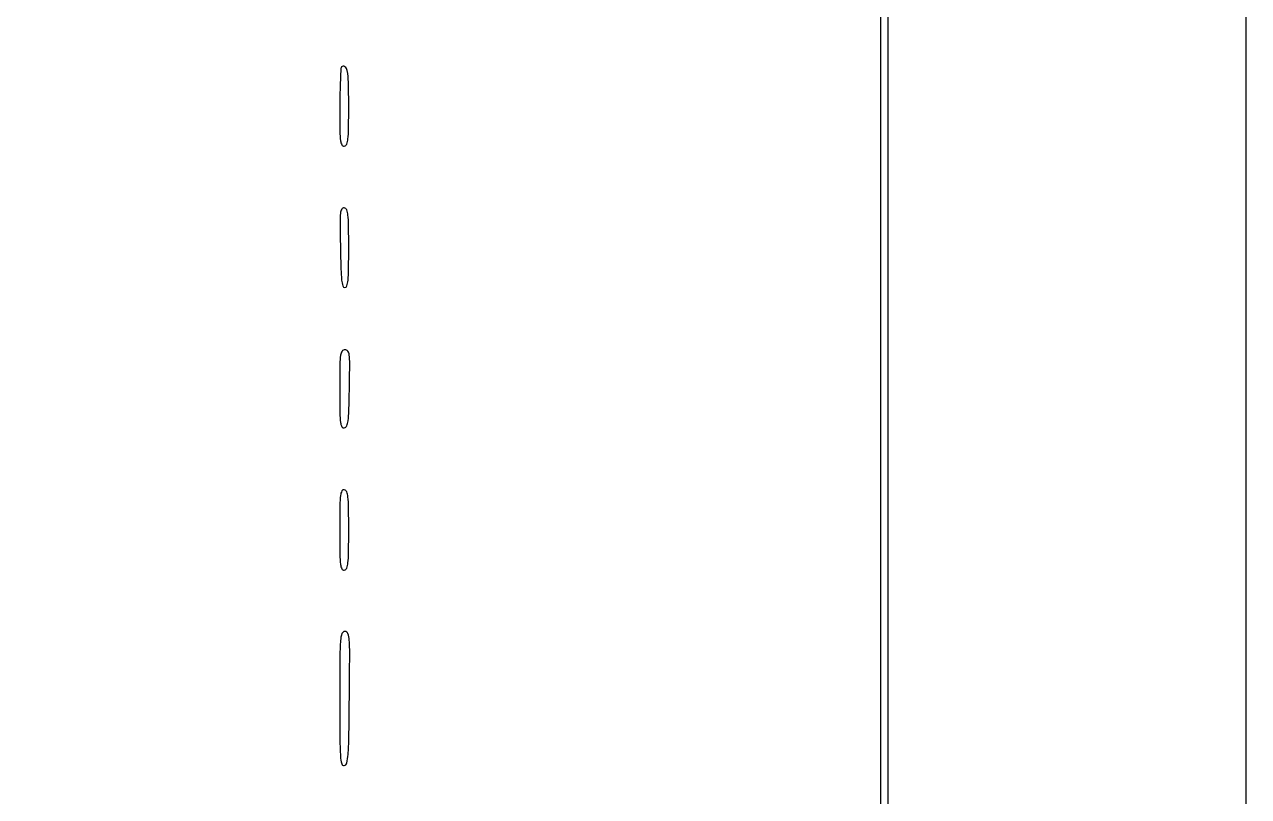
# Model space of a CAD drawing. Extents: x 0 to 836, y 5 to 589.
# Drawn here: x 383.73 to 424.52, y 367.5 to 393.23 of the extents above; entities that cross this region are included whole.
import ezdxf

# ---------------------------------------------------------------- set-up
doc = ezdxf.new("R2010")
doc.units = 0
doc.header["$MEASUREMENT"] = 0

msp = doc.modelspace()

# ---------------------------------------------------------------- linework, layer by layer
for points in [[(201.712326, 537.783562, -0.000001), (217.055896, 537.76491, -0.426088)], [(546.939, 229.3929, -0.000106), (546.943559, 250.949215, -0.000176), (546.957638, 269.095817, -0.000001), (546.976289, 285.583213, -0.415883)], [(836.0595, 588.6891), (420.497259, 588.710259, 0.000013), (261.145696, 588.714318, 0.000021), (126.989856, 588.708632), (4.934769, 588.698274, 0.19889), (4.878609, 588.675009, 0.198853), (4.855343, 588.618859), (4.83877, 516.273901, 0.000036), (4.826254, 436.744061, 0.000021), (4.8222, 342.282364), (4.8222, 95.946129), (4.469225, 95.920114, 0.031904), (4.160456, 95.877435, 0.315999), (4.075312, 95.787407, 0.415411), (4.137995, 95.703578, 0.035338), (4.43445, 95.6826), (4.8222, 95.6826), (4.8222, 50.2101), (4.8222, 4.7376), (420.462, 4.7376), (836.1018, 4.7376)], [(604.852986, 529.408162, -0.000002), (620.423836, 529.389509, -0.550615)], [(238.738155, 529.614638, -0.000002), (224.300981, 529.63329, -0.415836)], [(308.18842, 529.408162, -0.000002), (322.638019, 529.38951, -0.415836)], [(531.796111, 538.074638, -0.000002), (517.6951, 538.093291, -0.426056)], [(413.368417, 538.074638, -0.000002), (399.676779, 538.093291, -0.415815)], [(77.850638, 481.579418, -0.000002), (77.869294, 494.031443, -0.550517)], [(336.166934, 548.220763, -0.000002), (326.827688, 548.233536, -0.413812)], [(77.644162, 421.684687, -0.000002), (77.625507, 409.236574, -0.415775)], [(689.941022, 529.408162, -0.000003), (701.809045, 529.389505, -0.550493)], [(333.609652, 529.614638, -0.000003), (323.198363, 529.633296, -0.415688)], [(383.716206, 529.408162, -0.000003), (394.123716, 529.389504, -0.425916)], [(835.429914, 203.53197, -0.00002), (835.42504, 321.569549)], [(381.27946, 547.935135, -0.000004), (390.656104, 547.916048, -0.413615)], [(604.231838, 387.151416, -0.000003), (604.250494, 398.693431, -0.41574)], [(383.928812, 430.178081, -0.000006), (389.141921, 430.165143, -0.413483)], [(383.928036, 420.104962, -0.000013), (389.13238, 420.086286, -0.42538)]]:
    msp.add_lwpolyline(points, format="xyb")
for points in [[(412.2558, 395.505), (412.2558, 357.7311)], [(412.5096, 357.695009), (412.5096, 395.432818)], [(424.4382, 395.505), (424.4382, 357.7311)]]:
    msp.add_lwpolyline(points)
for points in [[(394.294162, 391.812563, 0.185399), (394.270698, 391.759844, 0.002359), (394.253085, 391.388611, 0.006502), (394.240202, 390.954783, 0.004171), (394.236, 390.450997, 0.002344), (394.239682, 389.665468, 0.026565), (394.25909, 389.355318, 0.09424), (394.303152, 389.21464, 0.328503), (394.38405, 389.176105, 0.254366), (394.465594, 389.24319, 0.068477), (394.508084, 389.411371, 0.025039), (394.528034, 389.739851, 0.002648), (394.5321, 390.507709, 0.005609), (394.523161, 391.304499, 0.039503), (394.483934, 391.690022, 0.185758), (394.404812, 391.819744, 0.376737)], [(394.254968, 385.803773, 0.002999), (394.272108, 385.072097, 0.020579), (394.297498, 384.712918, 0.04165), (394.336244, 384.516717, 0.334881), (394.4052, 384.4647, 0.335246), (394.47338, 384.516203, 0.045119), (394.508901, 384.704207, 0.021179), (394.52782, 385.052866, 0.002964), (394.5321, 385.774841, 0.002588), (394.528075, 386.552399, 0.025348), (394.508058, 386.879945, 0.071206), (394.464845, 387.046472, 0.251212), (394.381868, 387.113915, 0.328399), (394.300238, 387.07505, 0.099142), (394.257947, 386.93547, 0.02635), (394.244222, 386.622813, 0.002151)], [(394.236, 381.074497, 0.002314), (394.239677, 380.280125, 0.026279), (394.25907, 379.966727, 0.092921), (394.303061, 379.824345, 0.330137), (394.38405, 379.785414, 0.252541), (394.466074, 379.852342, 0.065668), (394.511453, 380.022571, 0.025016), (394.537633, 380.351806, 0.002804), (394.555453, 381.102917, 0.002061), (394.567, 381.928083, 0.031064), (394.552015, 382.214668, 0.126764), (394.502828, 382.3428, 0.24262), (394.407403, 382.392, 0.246211), (394.311176, 382.341558, 0.119511), (394.259902, 382.208279, 0.030265), (394.239497, 381.912428, 0.002087)], [(394.236, 376.3854, 0.002216), (394.239656, 375.560481, 0.02535), (394.259001, 375.236044, 0.088793), (394.30276, 375.087981, 0.335991), (394.38405, 375.047905, 0.254832), (394.465632, 375.115142, 0.068159), (394.508097, 375.284015, 0.024934), (394.528038, 375.613843, 0.002632), (394.5321, 376.3854, 0.002632), (394.528038, 377.156957, 0.024934), (394.508097, 377.486785, 0.068159), (394.465632, 377.655658, 0.254832), (394.38405, 377.722895, 0.335991), (394.30276, 377.682819, 0.088793), (394.259001, 377.534756, 0.02535), (394.239656, 377.210319, 0.002216)], [(394.236, 370.753297, 0.00125), (394.239449, 369.373337, 0.015402), (394.258275, 368.847718, 0.042664), (394.297852, 368.58914, 0.400473), (394.38405, 368.533668, 0.300508), (394.471045, 368.618679, 0.034351), (394.512526, 368.903908, 0.014995), (394.537334, 369.445726, 0.001401), (394.554655, 370.781772, 0.001081), (394.566229, 372.228686, 0.018112), (394.551666, 372.707877, 0.06702), (394.506461, 372.930374, 0.319367), (394.406605, 373.0014, 0.319855), (394.305983, 372.929695, 0.06428), (394.258755, 372.701551, 0.017848), (394.239182, 372.213116, 0.00109)]]:
    msp.add_lwpolyline(points, format="xyb", close=True)

doc.saveas('drawing.dxf')
